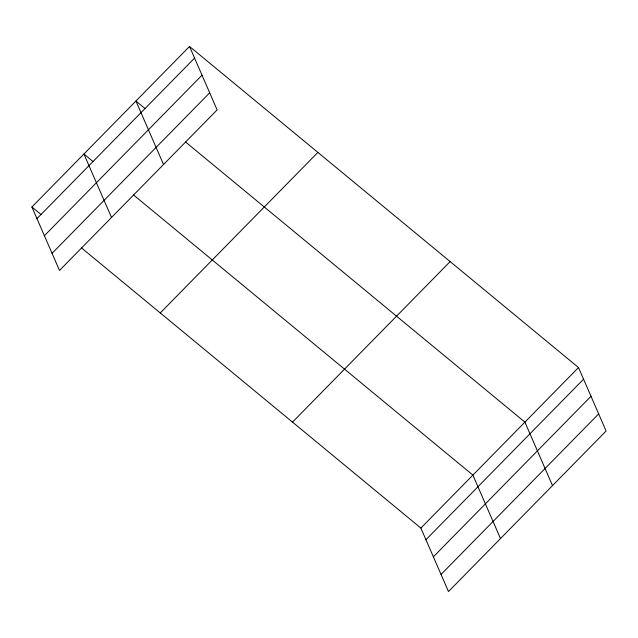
<?xml version="1.0" encoding="UTF-8"?>
<svg xmlns="http://www.w3.org/2000/svg" width="638" height="638" viewBox="0 0 638 638"><rect width="100%" height="100%" fill="white"/><g stroke="black" fill="none" stroke-linecap="round" stroke-linejoin="round"><path stroke-width="0.96" d="M189.518 46.446L217.119 109.919L59.501 270.456L31.9 206.983L189.518 46.446L578.499 367.544L606.1 431.017L448.482 591.554L420.881 528.081L81.568 247.983M36.964 218.627L194.582 58.09M44.397 235.725L202.023 75.188M52.061 253.35L209.687 92.813M160.266 312.947L317.884 152.41M292.515 422.117L450.141 261.58M420.881 528.081L578.499 367.544M425.945 539.724L583.563 379.187M433.377 556.83L591.003 396.294M441.041 574.455L598.659 413.91M145.097 108.596L135.934 101.027L163.527 164.5M185.594 142.027L524.907 422.125L552.508 485.598M93.084 161.573L83.913 154.005L111.514 217.478M133.581 195.005L472.894 475.103L500.495 538.576M31.9 206.983L41.071 214.551"/></g></svg>
